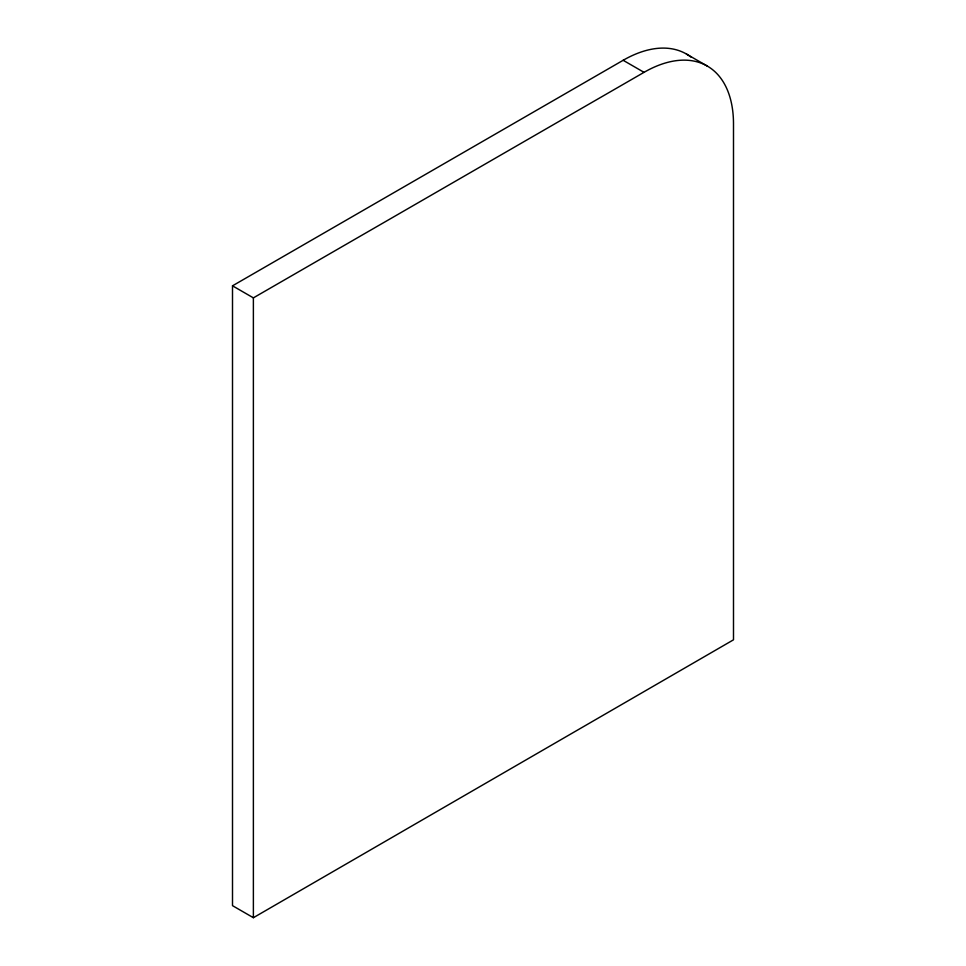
<?xml version="1.0" encoding="UTF-8"?>
<svg xmlns="http://www.w3.org/2000/svg" width="966" height="966" viewBox="0 0 966 966"><rect width="100%" height="100%" fill="white"/><g stroke="black" fill="none" stroke-linecap="round" stroke-linejoin="round"><path stroke-width="1.45" d="M623.155 60.29L644.032 72.341A126.522 73.042 -60 0 1 733.496 123.986L733.496 639.818L253.382 917.7L232.504 905.649L232.504 285.827L623.155 60.29A126.522 73.042 -60 0 1 690.968 57.054M232.504 285.827L253.382 297.878L644.032 72.341M686.415 54.024L707.293 66.074M253.382 297.878L253.382 917.7"/></g></svg>
